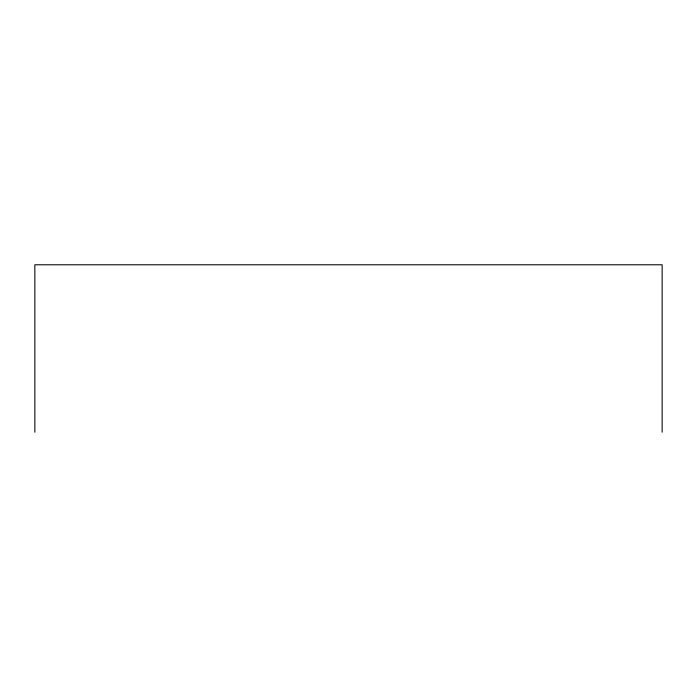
<?xml version="1.0" encoding="UTF-8"?>
<svg xmlns="http://www.w3.org/2000/svg" width="697" height="697" viewBox="0 0 697 697"><rect width="100%" height="100%" fill="white"/><g stroke="black" fill="none" stroke-linecap="round" stroke-linejoin="round"><path stroke-width="1.05" d="M662.15 432.218L662.15 264.782L34.85 264.782L34.85 432.218"/></g></svg>
